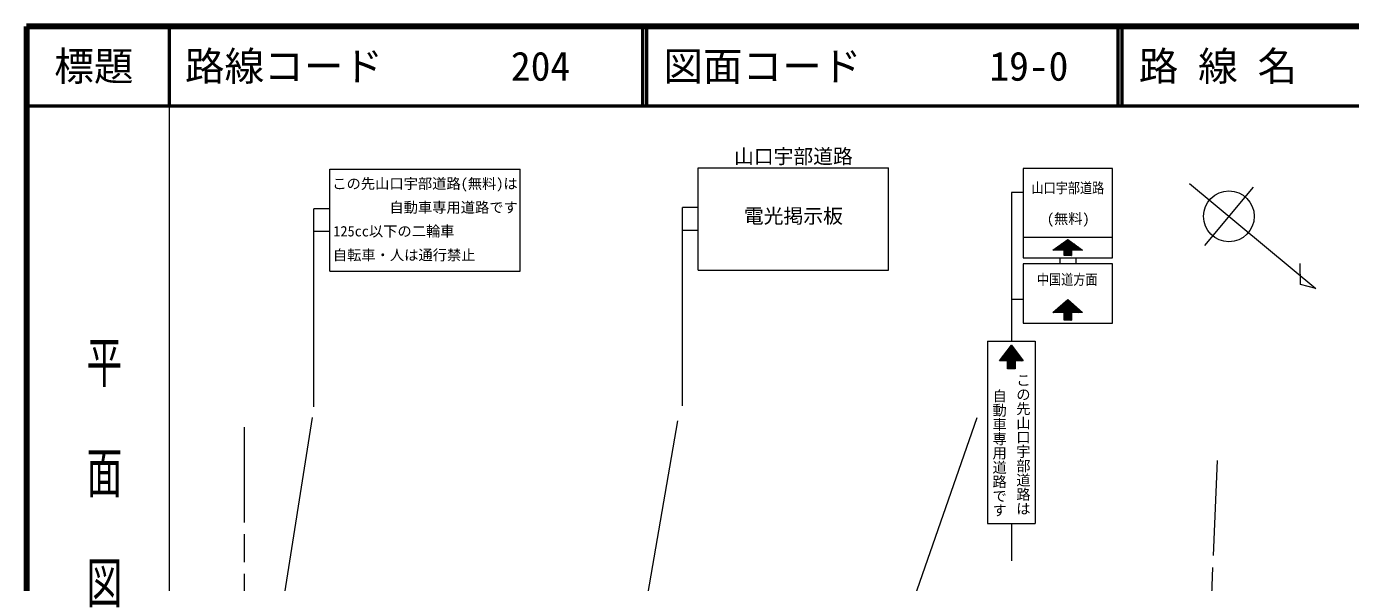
# Model space of a CAD drawing. Units: millimetres, scale not verified. Extents: x 40000 to 680000, y 20000 to 380000.
# Drawn here: x 40000 to 207104, y 309911 to 380000 of the extents above; entities that cross this region are included whole.
import ezdxf
from ezdxf.enums import TextEntityAlignment as Align

# ---------------------------------------------------------------- set-up
doc = ezdxf.new("R2010")
doc.units = ezdxf.units.MM
doc.header["$LTSCALE"] = 1000
doc.linetypes.add('CHAIN', pattern=[18.5, 12, -1.5, 3.5, -1.5])
for name, color, linetype, lineweight in [('M-BMK', 2, 'CHAIN', 13), ('M-BMK-SRVR', 3, 'Continuous', 13), ('M-STR-STRC', 7, 'Continuous', 13), ('M-TTL', 2, 'Continuous', 140), ('M-TTL-BAND', 7, 'Continuous', 13), ('M-TTL-LINE', 7, 'Continuous', 50)]:
    doc.layers.add(name, color=color, linetype=linetype, lineweight=lineweight)
doc.layers.add('M-TTL-TXT', color=7, linetype='Continuous')
doc.styles.add('@ＭＳ ゴシック', font='')
doc.styles.add('ＭＳ ゴシック', font='')
doc.styles.get('@ＭＳ ゴシック').set_extended_font_data('@MS Gothic')
doc.styles.get('ＭＳ ゴシック').set_extended_font_data('MS Gothic')

msp = doc.modelspace()

# ---------------------------------------------------------------- linework, layer by layer
at = {"layer": 'M-BMK'}
for p, q in [((67479, 329485), (67479, 279485)), ((188238, 276338), (190355, 326293))]:
    msp.add_line(p, q, dxfattribs=at)
at = {"layer": 'M-BMK-SRVR'}
for p, q in [((186774, 360211), (202731, 346961)), ((194824, 359766), (188691, 352380)), ((200774, 347465), (200753, 350113)), ((202731, 346961), (200774, 347465))]:
    msp.add_line(p, q, dxfattribs=at)
msp.add_circle((191757, 356073), 3200, dxfattribs=at)
at = {"layer": 'M-STR-STRC'}
for p, q in [((78287, 362036), (102287, 362036)), ((78287, 349141), (78287, 362036)), ((102287, 349141), (102287, 362036)), ((124791, 349269), (124791, 362165)), ((124791, 362165), (148791, 362165)), ((148791, 349269), (148791, 362165)), ((165797, 359088), (164297, 359088)), ((164297, 359088), (164297, 340338)), ((78287, 357036), (76287, 357036)), ((76287, 332036), (76287, 357036)), ((122791, 332165), (122791, 357165)), ((124791, 357165), (122791, 357165)), ((124791, 354281), (122791, 354281)), ((78287, 354152), (76287, 354152)), ((165797, 353463), (177047, 353463)), ((169850, 351813), (170630, 352592)), ((169991, 351813), (171135, 352956)), ((170133, 351813), (171457, 353137)), ((170274, 351813), (171540, 353078)), ((170416, 351813), (171622, 353019)), ((170557, 351813), (171704, 352959)), ((171872, 351380), (170647, 352605)), ((170699, 351813), (171786, 352900)), ((171872, 351522), (170730, 352664)), ((171872, 351663), (170812, 352723)), ((170840, 351813), (171868, 352841)), ((171872, 351805), (170894, 352782)), ((170972, 351803), (171951, 352782)), ((170972, 351662), (172033, 352723)), ((170972, 351520), (172115, 352663)), ((170972, 351379), (172197, 352604)), ((172005, 351813), (170976, 352842)), ((172147, 351813), (171058, 352901)), ((172288, 351813), (171141, 352960)), ((172430, 351813), (171223, 353019)), ((172571, 351813), (171305, 353078)), ((172713, 351813), (171387, 353138)), ((172854, 351813), (171715, 352952)), ((169567, 351813), (169619, 351865)), ((169601, 351813), (169579, 351835)), ((169743, 351813), (169661, 351894)), ((169709, 351813), (170124, 352228)), ((169884, 351813), (169743, 351954)), ((170025, 351813), (169825, 352013)), ((170167, 351813), (169907, 352072)), ((170308, 351813), (169990, 352131)), ((170450, 351813), (170072, 352190)), ((170591, 351813), (170154, 352250)), ((170733, 351813), (170236, 352309)), ((170874, 351813), (170318, 352368)), ((171690, 351138), (170401, 352427)), ((171832, 351138), (170483, 352486)), ((171872, 351239), (170565, 352546)), ((170972, 351237), (172280, 352545)), ((171549, 351138), (170972, 351715)), ((171408, 351138), (170972, 351573)), ((171266, 351138), (170972, 351432)), ((171125, 351138), (170972, 351290)), ((170983, 351138), (170972, 351149)), ((171014, 351138), (172362, 352486)), ((171155, 351138), (172444, 352427)), ((171296, 351138), (171872, 351713)), ((171438, 351138), (171872, 351572)), ((171579, 351138), (171872, 351430)), ((171721, 351138), (171872, 351289)), ((171862, 351138), (171872, 351147)), ((171971, 351813), (172526, 352367)), ((172113, 351813), (172608, 352308)), ((172995, 351813), (172220, 352588)), ((172254, 351813), (172691, 352249)), ((172396, 351813), (172773, 352190)), ((172537, 351813), (172855, 352131)), ((172678, 351813), (172937, 352071)), ((173137, 351813), (172725, 352224)), ((172820, 351813), (173020, 352012)), ((172961, 351813), (173102, 351953)), ((173103, 351813), (173184, 351894)), ((173278, 351813), (173230, 351861)), ((173244, 351813), (173266, 351835)), ((124791, 349269), (148791, 349269)), ((170422, 350838), (170422, 350088)), ((172422, 350838), (172422, 350088)), ((78287, 349141), (102287, 349141)), ((165797, 345588), (164297, 345588)), ((169726, 343938), (171037, 345248)), ((169867, 343938), (171473, 345543)), ((170270, 343938), (169932, 344276)), ((170412, 343938), (170007, 344342)), ((170009, 343938), (171548, 345477)), ((170553, 343938), (170082, 344409)), ((170150, 343938), (171623, 345411)), ((170695, 343938), (170157, 344475)), ((170836, 343938), (170233, 344541)), ((170291, 343938), (171698, 345344)), ((171872, 343043), (170308, 344607)), ((171872, 343184), (170383, 344673)), ((170433, 343938), (171773, 345278)), ((171872, 343326), (170458, 344740)), ((171872, 343467), (170533, 344806)), ((170574, 343938), (171849, 345212)), ((171872, 343609), (170609, 344872)), ((171872, 343750), (170684, 344938)), ((170716, 343938), (171924, 345146)), ((171872, 343891), (170759, 345004)), ((171967, 343938), (170834, 345070)), ((170857, 343938), (171999, 345080)), ((172109, 343938), (170910, 345137)), ((170972, 343911), (172074, 345013)), ((170972, 343770), (172150, 344947)), ((170972, 343628), (172225, 344881)), ((170972, 343487), (172300, 344815)), ((170972, 343345), (172375, 344749)), ((170972, 343204), (172450, 344682)), ((170972, 343062), (172526, 344616)), ((172250, 343938), (170985, 345203)), ((172392, 343938), (171060, 345269)), ((172533, 343938), (171135, 345335)), ((172674, 343938), (171210, 345401)), ((172816, 343938), (171286, 345468)), ((172957, 343938), (171361, 345534)), ((173099, 343938), (171645, 345391)), ((171988, 343938), (172601, 344550)), ((172130, 343938), (172676, 344484)), ((172271, 343938), (172751, 344418)), ((172413, 343938), (172827, 344351)), ((172554, 343938), (172902, 344285)), ((173240, 343938), (172823, 344354)), ((169563, 343938), (169556, 343945)), ((169584, 343938), (169858, 344211)), ((169705, 343938), (169631, 344011)), ((169846, 343938), (169706, 344078)), ((169987, 343938), (169781, 344144)), ((170129, 343938), (169856, 344210)), ((171811, 342963), (170972, 343802)), ((171670, 342963), (170972, 343660)), ((171528, 342963), (170972, 343519)), ((171387, 342963), (170972, 343377)), ((171245, 342963), (170972, 343236)), ((171104, 342963), (170972, 343094)), ((171013, 342963), (171872, 343821)), ((171155, 342963), (171872, 343680)), ((171296, 342963), (171872, 343538)), ((171438, 342963), (171872, 343397)), ((171579, 342963), (171872, 343255)), ((171721, 342963), (171872, 343114)), ((171862, 342963), (171872, 342973)), ((172696, 343938), (172977, 344219)), ((172837, 343938), (173052, 344153)), ((172978, 343938), (173127, 344087)), ((173120, 343938), (173203, 344020)), ((173261, 343938), (173278, 343954)), ((161297, 340338), (167297, 340338)), ((161297, 340338), (161297, 317338)), ((162868, 337838), (164542, 339511)), ((163008, 338119), (164481, 339592)), ((163009, 337838), (164602, 339430)), ((163151, 337838), (164663, 339350)), ((163292, 337838), (164723, 339269)), ((163433, 338685), (164420, 339673)), ((163857, 339251), (164360, 339754)), ((165271, 337838), (163857, 339252)), ((165413, 337838), (163918, 339332)), ((165554, 337838), (163979, 339413)), ((165696, 337838), (164039, 339494)), ((165676, 337998), (164100, 339575)), ((165252, 338564), (164160, 339656)), ((164828, 339130), (164221, 339736)), ((164281, 339817), (164299, 339835)), ((164403, 339696), (164282, 339817)), ((167297, 340338), (167297, 317338)), ((162867, 337838), (162827, 337878)), ((163009, 337838), (162888, 337959)), ((163150, 337838), (162948, 338039)), ((163291, 337838), (163009, 338120)), ((163433, 337838), (163069, 338201)), ((163574, 337838), (163130, 338282)), ((163716, 337838), (163191, 338363)), ((164797, 336898), (163251, 338443)), ((164797, 337039), (163312, 338524)), ((164797, 337181), (163372, 338605)), ((163433, 337838), (164784, 339188)), ((164797, 337322), (163433, 338686)), ((164797, 337464), (163494, 338767)), ((164797, 337605), (163554, 338848)), ((163575, 337838), (164845, 339107)), ((164797, 337746), (163615, 338928)), ((164847, 337838), (163676, 339009)), ((163716, 337838), (164905, 339026)), ((164989, 337838), (163736, 339090)), ((165130, 337838), (163797, 339171)), ((163797, 337777), (164966, 338946)), ((163797, 337635), (165026, 338865)), ((163797, 337494), (165087, 338784)), ((163797, 337352), (165148, 338703)), ((163797, 337211), (165208, 338622)), ((163797, 337070), (165269, 338542)), ((163797, 336928), (165329, 338461)), ((164716, 336838), (163797, 337756)), ((164574, 336838), (163797, 337615)), ((163848, 336838), (164797, 337787)), ((163989, 336838), (164797, 337645)), ((164848, 337838), (165390, 338380)), ((164989, 337838), (165451, 338299)), ((165131, 337838), (165511, 338218)), ((165272, 337838), (165572, 338137)), ((165413, 337838), (165632, 338057)), ((165555, 337838), (165693, 337976)), ((165696, 337838), (165754, 337895)), ((164433, 336838), (163797, 337474)), ((164291, 336838), (163797, 337332)), ((164150, 336838), (163797, 337191)), ((164009, 336838), (163797, 337049)), ((163867, 336838), (163797, 336908)), ((164131, 336838), (164797, 337504)), ((164272, 336838), (164797, 337362)), ((164413, 336838), (164797, 337221)), ((164555, 336838), (164797, 337080)), ((164696, 336838), (164797, 336938)), ((68892, 285102), (76096, 330731)), ((117554, 303314), (122224, 330301)), ((151175, 305405), (159972, 330731)), ((161297, 317338), (167297, 317338)), ((164297, 317338), (164297, 312650))]:
    msp.add_line(p, q, dxfattribs=at)
for points in [[(165797, 350838), (177047, 350838), (177047, 362088), (165797, 362088)], [(171872, 351138), (170972, 351138), (170972, 351813), (169547, 351813), (171422, 353163), (173297, 351813), (171872, 351813)], [(165797, 350088), (165797, 342588), (177047, 342588), (177047, 350088)], [(171872, 342963), (170972, 342963), (170972, 343938), (169547, 343938), (171422, 345588), (173297, 343938), (171872, 343938)], [(164297, 339838), (165797, 337838), (164797, 337838), (164797, 336838), (163797, 336838), (163797, 337838), (162797, 337838)]]:
    msp.add_lwpolyline(points, close=True, dxfattribs=at)
at = {"layer": 'M-TTL'}
for p, q in [((40000, 380000), (40000, 20000)), ((680000, 380000), (40000, 380000))]:
    msp.add_line(p, q, dxfattribs=at)
at = {"layer": 'M-TTL-BAND'}
msp.add_line((58000, 370000), (58000, 20000), dxfattribs=at)
at = {"layer": 'M-TTL-LINE'}
for p, q in [((58000, 380000), (58000, 370000)), ((117750, 380000), (117750, 370000)), ((118250, 380000), (118250, 370000)), ((177750, 380000), (177750, 370000)), ((178250, 380000), (178250, 370000)), ((40000, 370000), (680000, 370000))]:
    msp.add_line(p, q, dxfattribs=at)

# ---------------------------------------------------------------- texts
at = {"layer": 'M-STR-STRC', "style": 'ＭＳ ゴシック'}
for s, height, p in [('山口宇部道路', 1833, (129291, 362165)), ('この先山口宇部道路(無料)は', 1320, (78596, 359141)), ('自動車専用道路です', 1320, (85807, 356141)), ('電光掲示板', 1833, (130541, 354647)), ('125cc以下の二輪車', 1320, (78728, 353141)), ('自転車・人は通行禁止', 1320, (78665, 350141))]:
    msp.add_text(s, height=height, dxfattribs=at).set_placement(p, align=Align.BOTTOM_LEFT)
at = {"layer": 'M-STR-STRC', "style": 'ＭＳ ゴシック', "width": 0.85}
for s, p in [('山口宇部道路', (171429, 359649)), ('中国道方面', (171355, 348109))]:
    msp.add_text(s, height=1320, dxfattribs=at).set_placement(p, align=Align.MIDDLE_CENTER)
at = {"layer": 'M-STR-STRC', "style": 'ＭＳ ゴシック'}
msp.add_text('(無料)', height=1320, dxfattribs=at).set_placement((171480, 355765), align=Align.MIDDLE_CENTER)
at = {"layer": 'M-STR-STRC', "style": '@ＭＳ ゴシック'}
for s, p in [('この先山口宇部道路は', (165797, 327338)), ('自動車専用道路です', (162797, 326238))]:
    msp.add_text(s, height=1320, rotation=270, dxfattribs=at).set_placement(p, align=Align.MIDDLE_CENTER)
at = {"layer": 'M-TTL-BAND', "style": '@ＭＳ ゴシック', "width": 1.55}
msp.add_text('平  面  図', height=3290, rotation=270, dxfattribs=at).set_placement((49777, 306475), align=Align.MIDDLE_RIGHT)
at = {"layer": 'M-TTL-TXT', "style": 'ＭＳ ゴシック'}
msp.add_text('標題', height=3666, dxfattribs=at).set_placement((48500, 375000), align=Align.MIDDLE_CENTER)
for s, p in [('路線コード', (60000, 375000)), ('204', (101142, 375000)), ('図面コード', (120380, 375000)), ('19-0', (161521, 375000)), ('路 線 名', (180380, 375000))]:
    msp.add_text(s, height=3666, dxfattribs=at).set_placement(p, align=Align.MIDDLE_LEFT)

doc.saveas('drawing.dxf')
